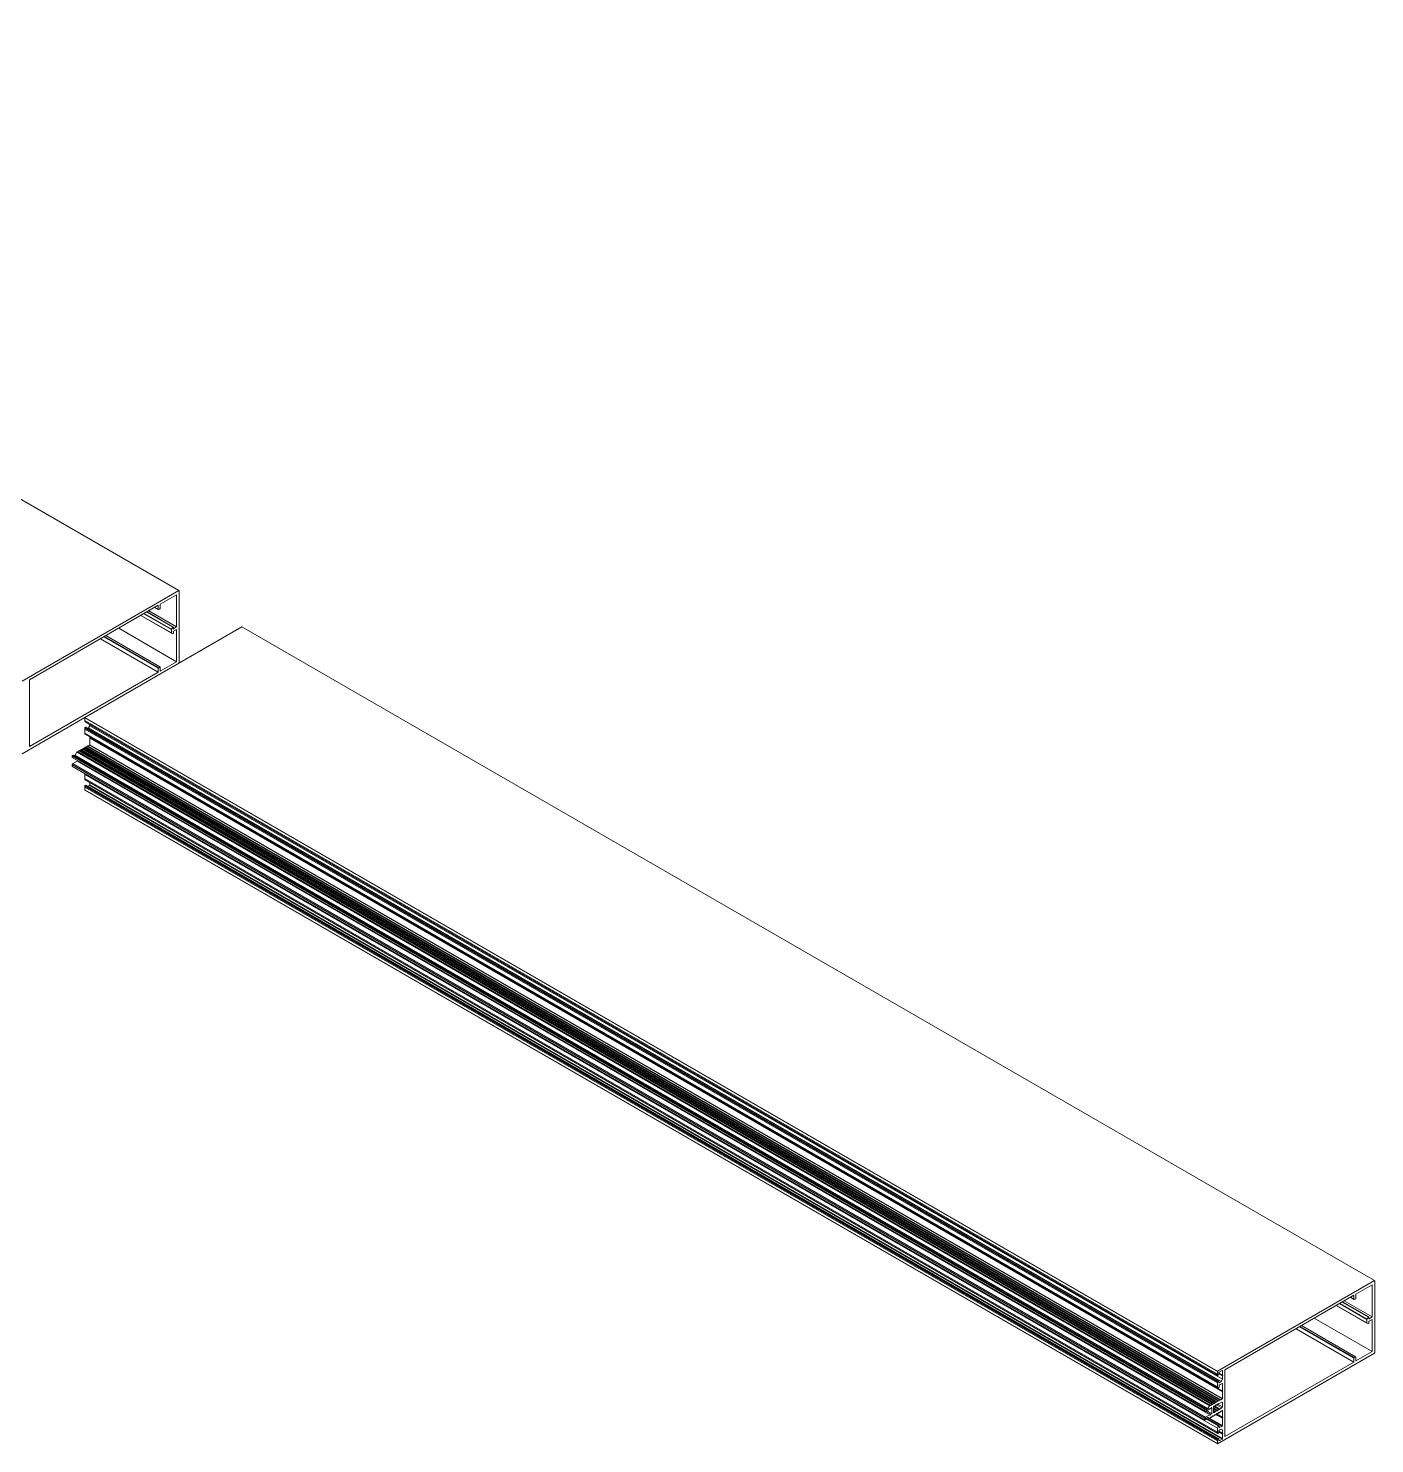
# Model space of a CAD drawing. Header units: millimetres. Extents: x 39 to 459, y 26 to 647.
# Drawn here: x 153.13 to 164.48, y 201.15 to 213.08 of the extents above; entities that cross this region are included whole.
import ezdxf

# ---------------------------------------------------------------- set-up
doc = ezdxf.new("R2010")
doc.units = ezdxf.units.MM
doc.layers.add('ANTET', color=7, linetype='Continuous')

# ---------------------------------------------------------------- blocks, each defined once
blk = doc.blocks.new('Kayıt Montajı')
at = {"color": 7, "linetype": 'Continuous', "lineweight": 15}
for p, q in [((11289.968, 2090.564), (11280.422, 2096.075)), ((11289.97, 2090.564), (11280.424, 2096.075)), ((11289.968, 2090.564), (11288.647, 2089.801)), ((11289.97, 2089.955), (11289.97, 2090.563)), ((11289.795, 2090.44), (11288.708, 2089.812)), ((11289.765, 2090.422), (11289.796, 2090.404)), ((11289.795, 2090.406), (11289.795, 2090.44)), ((11289.949, 2090.529), (11289.811, 2090.449)), ((11289.811, 2090.449), (11289.811, 2090.415)), ((11289.949, 2090.258), (11289.949, 2090.529)), ((11289.647, 2090.354), (11289.905, 2090.205)), ((11289.921, 2090.257), (11289.7, 2090.385)), ((11289.949, 2090.258), (11289.715, 2090.393)), ((11289.809, 2090.411), (11289.798, 2090.404)), ((11290.499, 2090.258), (11289.177, 2089.495)), ((11289.811, 2089.921), (11289.354, 2090.185)), ((11289.949, 2089.965), (11289.461, 2090.247)), ((11289.905, 2090.207), (11289.905, 2090.236)), ((11289.906, 2090.238), (11289.918, 2090.256)), ((11289.918, 2090.203), (11289.906, 2090.205)), ((11289.922, 2090.255), (11289.921, 2090.243)), ((11289.921, 2090.219), (11289.922, 2090.207)), ((11289.923, 2090.242), (11289.949, 2090.258)), ((11289.949, 2090.236), (11289.923, 2090.222)), ((11289.949, 2089.965), (11289.949, 2090.236)), ((11300.045, 2084.747), (11290.499, 2090.258)), ((11300.046, 2084.747), (11290.5, 2090.258)), ((11289.795, 2089.877), (11289.307, 2090.158)), ((11289.811, 2089.886), (11289.949, 2089.965)), ((11288.708, 2089.249), (11289.795, 2089.877)), ((11289.795, 2089.877), (11289.795, 2089.911)), ((11289.798, 2089.914), (11289.809, 2089.921)), ((11289.811, 2089.92), (11289.811, 2089.886)), ((11288.708, 2089.812), (11288.708, 2089.249)), ((11288.647, 2089.189), (11289.176, 2089.495)), ((11298.721, 2083.981), (11289.175, 2089.491)), ((11289.175, 2089.491), (11289.175, 2089.469)), ((11298.721, 2083.959), (11289.175, 2089.469)), ((11298.721, 2083.958), (11289.175, 2089.469)), ((11289.175, 2089.469), (11289.175, 2089.469)), ((11289.175, 2089.469), (11289.176, 2089.461)), ((11298.723, 2083.984), (11289.177, 2089.495)), ((11289.176, 2089.405), (11289.175, 2089.396)), ((11298.721, 2083.885), (11289.175, 2089.396)), ((11298.721, 2083.885), (11289.175, 2089.396)), ((11289.175, 2089.396), (11289.175, 2089.396)), ((11289.175, 2089.396), (11289.175, 2089.362)), ((11298.721, 2083.851), (11289.175, 2089.362)), ((11298.722, 2083.95), (11289.176, 2089.461)), ((11289.176, 2089.459), (11298.722, 2083.948)), ((11298.722, 2083.894), (11289.176, 2089.405)), ((11289.178, 2089.355), (11298.724, 2083.844)), ((11289.186, 2089.414), (11289.179, 2089.41)), ((11298.725, 2083.9), (11289.179, 2089.41)), ((11298.731, 2083.904), (11289.186, 2089.414)), ((11298.733, 2083.904), (11289.187, 2089.414)), ((11289.207, 2089.407), (11289.203, 2089.405)), ((11289.217, 2089.425), (11289.207, 2089.407)), ((11298.753, 2083.896), (11289.207, 2089.407)), ((11289.217, 2089.436), (11289.217, 2089.425)), ((11298.763, 2083.915), (11289.217, 2089.425)), ((11298.692, 2083.715), (11289.146, 2089.225)), ((11289.159, 2089.233), (11289.155, 2089.226)), ((11298.701, 2083.715), (11289.155, 2089.226)), ((11298.705, 2083.722), (11289.159, 2089.233)), ((11298.709, 2083.724), (11289.163, 2089.235)), ((11289.176, 2089.242), (11289.172, 2089.235)), ((11298.718, 2083.725), (11289.172, 2089.235)), ((11298.722, 2083.732), (11289.176, 2089.242)), ((11298.726, 2083.734), (11289.18, 2089.245)), ((11289.193, 2089.252), (11289.189, 2089.245)), ((11298.735, 2083.734), (11289.189, 2089.245)), ((11298.739, 2083.741), (11289.193, 2089.252)), ((11298.743, 2083.744), (11289.197, 2089.255)), ((11289.215, 2089.26), (11289.203, 2089.253)), ((11298.749, 2083.742), (11289.203, 2089.253)), ((11298.761, 2083.749), (11289.215, 2089.26)), ((11289.217, 2089.332), (11289.217, 2089.326)), ((11298.763, 2083.815), (11289.217, 2089.326)), ((11289.217, 2089.326), (11289.221, 2089.324)), ((11289.221, 2089.324), (11289.217, 2089.319)), ((11298.763, 2083.808), (11289.217, 2089.319)), ((11289.217, 2089.319), (11289.217, 2089.264)), ((11298.763, 2083.753), (11289.217, 2089.264)), ((11298.766, 2083.814), (11289.221, 2089.324)), ((11298.615, 2083.659), (11289.069, 2089.169)), ((11289.069, 2089.169), (11289.069, 2089.158)), ((11298.615, 2083.648), (11289.069, 2089.158)), ((11298.615, 2083.646), (11289.069, 2089.157)), ((11289.069, 2089.157), (11289.074, 2089.154)), ((11289.074, 2089.104), (11289.069, 2089.097)), ((11289.077, 2089.177), (11289.071, 2089.173)), ((11298.617, 2083.662), (11289.071, 2089.173)), ((11298.62, 2083.644), (11289.074, 2089.154)), ((11298.62, 2083.593), (11289.074, 2089.104)), ((11289.112, 2089.127), (11289.075, 2089.106)), ((11298.621, 2083.595), (11289.075, 2089.106)), ((11298.623, 2083.666), (11289.077, 2089.177)), ((11298.625, 2083.666), (11289.079, 2089.177)), ((11289.092, 2089.177), (11289.086, 2089.173)), ((11298.638, 2083.666), (11289.092, 2089.177)), ((11289.108, 2089.203), (11289.094, 2089.178)), ((11298.64, 2083.668), (11289.094, 2089.178)), ((11298.654, 2083.692), (11289.108, 2089.203)), ((11298.658, 2083.616), (11289.112, 2089.127)), ((11298.658, 2083.695), (11289.113, 2089.206)), ((11289.118, 2089.129), (11289.116, 2089.125)), ((11289.125, 2089.213), (11289.121, 2089.206)), ((11298.667, 2083.695), (11289.121, 2089.206)), ((11298.671, 2083.702), (11289.125, 2089.213)), ((11298.675, 2083.705), (11289.13, 2089.216)), ((11289.142, 2089.223), (11289.138, 2089.216)), ((11298.684, 2083.705), (11289.138, 2089.216)), ((11298.688, 2083.712), (11289.142, 2089.223)), ((11298.615, 2083.586), (11289.069, 2089.097)), ((11298.615, 2083.584), (11289.069, 2089.095)), ((11289.069, 2089.095), (11289.069, 2089.084)), ((11298.615, 2083.573), (11289.069, 2089.084)), ((11289.069, 2089.082), (11298.615, 2083.571)), ((11298.721, 2083.503), (11289.175, 2089.014)), ((11289.175, 2089.014), (11289.175, 2088.979)), ((11298.721, 2083.469), (11289.175, 2088.979)), ((11298.721, 2083.469), (11289.175, 2088.979)), ((11289.175, 2088.979), (11289.175, 2088.979)), ((11289.175, 2088.979), (11289.176, 2088.971)), ((11289.176, 2088.915), (11289.175, 2088.906)), ((11298.721, 2083.395), (11289.175, 2088.906)), ((11298.721, 2083.395), (11289.175, 2088.906)), ((11289.175, 2088.906), (11289.175, 2088.906)), ((11289.175, 2088.906), (11289.175, 2088.884)), ((11298.721, 2083.373), (11289.175, 2088.884)), ((11298.722, 2083.46), (11289.176, 2088.971)), ((11289.176, 2088.969), (11298.722, 2083.458)), ((11298.722, 2083.405), (11289.176, 2088.915)), ((11289.176, 2088.883), (11298.721, 2083.372)), ((11289.186, 2088.924), (11289.179, 2088.92)), ((11298.725, 2083.41), (11289.179, 2088.92)), ((11298.731, 2083.414), (11289.186, 2088.924)), ((11298.733, 2083.414), (11289.187, 2088.925)), ((11289.215, 2088.922), (11289.203, 2088.915)), ((11298.761, 2083.411), (11289.215, 2088.922)), ((11289.217, 2088.946), (11289.217, 2088.926)), ((11298.763, 2083.415), (11289.217, 2088.926)), ((11300.045, 2084.747), (11298.723, 2083.984)), ((11300.025, 2084.712), (11299.888, 2084.632)), ((11300.025, 2084.441), (11300.025, 2084.712)), ((11300.047, 2084.139), (11300.047, 2084.746)), ((11299.872, 2084.623), (11298.784, 2083.995)), ((11300.025, 2084.441), (11299.791, 2084.576)), ((11299.841, 2084.605), (11299.872, 2084.587)), ((11299.872, 2084.589), (11299.872, 2084.623)), ((11299.885, 2084.594), (11299.874, 2084.587)), ((11299.888, 2084.632), (11299.888, 2084.598)), ((11299.723, 2084.537), (11299.982, 2084.388)), ((11299.997, 2084.44), (11299.776, 2084.568)), ((11299.872, 2084.06), (11299.384, 2084.341)), ((11299.887, 2084.104), (11299.43, 2084.368)), ((11300.025, 2084.148), (11299.537, 2084.43)), ((11299.981, 2084.39), (11299.981, 2084.419)), ((11299.982, 2084.422), (11299.995, 2084.439)), ((11299.995, 2084.386), (11299.982, 2084.388)), ((11299.998, 2084.439), (11299.998, 2084.426)), ((11299.998, 2084.402), (11299.998, 2084.39)), ((11300, 2084.425), (11300.025, 2084.441)), ((11300.025, 2084.419), (11300, 2084.405)), ((11300.025, 2084.148), (11300.025, 2084.419)), ((11298.723, 2083.372), (11300.045, 2084.135)), ((11299.872, 2084.06), (11299.872, 2084.094)), ((11299.874, 2084.098), (11299.885, 2084.104)), ((11299.888, 2084.069), (11300.025, 2084.148)), ((11299.888, 2084.103), (11299.888, 2084.069)), ((11298.721, 2083.981), (11298.721, 2083.959)), ((11298.736, 2083.975), (11298.761, 2083.989)), ((11298.763, 2083.988), (11298.763, 2083.95)), ((11298.784, 2083.432), (11299.872, 2084.06)), ((11298.784, 2083.995), (11298.784, 2083.432)), ((11298.721, 2083.959), (11298.721, 2083.958)), ((11298.721, 2083.958), (11298.722, 2083.95)), ((11298.722, 2083.894), (11298.721, 2083.885)), ((11298.721, 2083.885), (11298.721, 2083.851)), ((11298.721, 2083.885), (11298.721, 2083.885)), ((11298.725, 2083.949), (11298.731, 2083.953)), ((11298.731, 2083.904), (11298.725, 2083.9)), ((11298.734, 2083.956), (11298.734, 2083.971)), ((11298.763, 2083.95), (11298.734, 2083.967)), ((11298.766, 2083.948), (11298.734, 2083.967)), ((11298.763, 2083.943), (11298.734, 2083.96)), ((11298.734, 2083.888), (11298.734, 2083.902)), ((11298.753, 2083.896), (11298.736, 2083.886)), ((11298.737, 2083.85), (11298.737, 2083.864)), ((11298.739, 2083.867), (11298.761, 2083.88)), ((11298.763, 2083.915), (11298.753, 2083.896)), ((11298.763, 2083.95), (11298.766, 2083.948)), ((11298.766, 2083.948), (11298.763, 2083.943)), ((11298.763, 2083.943), (11298.763, 2083.915)), ((11298.763, 2083.879), (11298.763, 2083.815)), ((11298.73, 2083.732), (11298.726, 2083.734)), ((11298.731, 2083.845), (11298.735, 2083.847)), ((11298.739, 2083.741), (11298.735, 2083.734)), ((11298.747, 2083.742), (11298.743, 2083.744)), ((11298.761, 2083.749), (11298.749, 2083.742)), ((11298.763, 2083.815), (11298.766, 2083.814)), ((11298.766, 2083.814), (11298.763, 2083.808)), ((11298.763, 2083.808), (11298.763, 2083.753)), ((11298.615, 2083.659), (11298.615, 2083.648)), ((11298.615, 2083.646), (11298.62, 2083.644)), ((11298.623, 2083.666), (11298.617, 2083.662)), ((11298.621, 2083.644), (11298.649, 2083.66)), ((11298.658, 2083.616), (11298.621, 2083.595)), ((11298.665, 2083.62), (11298.622, 2083.645)), ((11298.625, 2083.661), (11298.625, 2083.665)), ((11298.638, 2083.666), (11298.628, 2083.66)), ((11298.674, 2083.626), (11298.632, 2083.65)), ((11298.654, 2083.692), (11298.64, 2083.668)), ((11298.649, 2083.66), (11298.652, 2083.668)), ((11298.655, 2083.664), (11298.651, 2083.666)), ((11298.652, 2083.668), (11298.655, 2083.664)), ((11298.655, 2083.664), (11298.668, 2083.671)), ((11298.662, 2083.693), (11298.658, 2083.695)), ((11298.661, 2083.612), (11298.658, 2083.616)), ((11298.665, 2083.62), (11298.661, 2083.612)), ((11298.674, 2083.626), (11298.665, 2083.62)), ((11298.671, 2083.702), (11298.667, 2083.695)), ((11298.668, 2083.671), (11298.671, 2083.679)), ((11298.674, 2083.675), (11298.67, 2083.677)), ((11298.671, 2083.679), (11298.674, 2083.675)), ((11298.674, 2083.675), (11298.674, 2083.626)), ((11298.679, 2083.702), (11298.675, 2083.705)), ((11298.688, 2083.712), (11298.684, 2083.705)), ((11298.69, 2083.69), (11298.687, 2083.682)), ((11298.687, 2083.682), (11298.687, 2083.633)), ((11298.722, 2083.653), (11298.687, 2083.674)), ((11298.715, 2083.649), (11298.687, 2083.666)), ((11298.703, 2083.642), (11298.687, 2083.652)), ((11298.696, 2083.638), (11298.687, 2083.644)), ((11298.687, 2083.633), (11298.696, 2083.638)), ((11298.693, 2083.686), (11298.689, 2083.688)), ((11298.734, 2083.66), (11298.689, 2083.687)), ((11298.693, 2083.686), (11298.69, 2083.69)), ((11298.696, 2083.712), (11298.692, 2083.715)), ((11298.706, 2083.693), (11298.693, 2083.686)), ((11298.696, 2083.638), (11298.7, 2083.634)), ((11298.741, 2083.664), (11298.699, 2083.689)), ((11298.7, 2083.634), (11298.703, 2083.642)), ((11298.705, 2083.722), (11298.701, 2083.715)), ((11298.701, 2083.616), (11298.705, 2083.614)), ((11298.705, 2083.614), (11298.701, 2083.616)), ((11298.703, 2083.642), (11298.715, 2083.649)), ((11298.709, 2083.701), (11298.706, 2083.693)), ((11298.713, 2083.697), (11298.708, 2083.699)), ((11298.713, 2083.722), (11298.709, 2083.724)), ((11298.713, 2083.697), (11298.709, 2083.701)), ((11298.709, 2083.616), (11298.713, 2083.623)), ((11298.763, 2083.588), (11298.71, 2083.618)), ((11298.725, 2083.704), (11298.713, 2083.697)), ((11298.763, 2083.595), (11298.714, 2083.624)), ((11298.766, 2083.593), (11298.714, 2083.624)), ((11298.715, 2083.649), (11298.719, 2083.645)), ((11298.722, 2083.732), (11298.718, 2083.725)), ((11298.718, 2083.626), (11298.722, 2083.623)), ((11298.722, 2083.623), (11298.718, 2083.626)), ((11298.719, 2083.645), (11298.722, 2083.653)), ((11298.722, 2083.653), (11298.734, 2083.66)), ((11298.728, 2083.712), (11298.725, 2083.704)), ((11298.726, 2083.626), (11298.73, 2083.633)), ((11298.732, 2083.708), (11298.728, 2083.712)), ((11298.732, 2083.708), (11298.728, 2083.71)), ((11298.758, 2083.723), (11298.732, 2083.708)), ((11298.734, 2083.66), (11298.738, 2083.656)), ((11298.735, 2083.636), (11298.739, 2083.633)), ((11298.739, 2083.633), (11298.735, 2083.636)), ((11298.738, 2083.656), (11298.741, 2083.664)), ((11298.741, 2083.664), (11298.758, 2083.674)), ((11298.743, 2083.636), (11298.747, 2083.642)), ((11298.749, 2083.644), (11298.761, 2083.651)), ((11298.763, 2083.683), (11298.763, 2083.72)), ((11298.763, 2083.65), (11298.763, 2083.595)), ((11298.62, 2083.593), (11298.615, 2083.586)), ((11298.615, 2083.584), (11298.615, 2083.573)), ((11298.617, 2083.572), (11298.623, 2083.575)), ((11298.625, 2083.579), (11298.625, 2083.583)), ((11298.736, 2083.523), (11298.627, 2083.586)), ((11298.628, 2083.586), (11298.638, 2083.592)), ((11298.64, 2083.593), (11298.654, 2083.584)), ((11298.654, 2083.584), (11298.64, 2083.593)), ((11298.658, 2083.587), (11298.662, 2083.594)), ((11298.667, 2083.596), (11298.671, 2083.594)), ((11298.671, 2083.594), (11298.667, 2083.596)), ((11298.675, 2083.597), (11298.679, 2083.604)), ((11298.684, 2083.606), (11298.688, 2083.604)), ((11298.688, 2083.604), (11298.684, 2083.606)), ((11298.692, 2083.606), (11298.696, 2083.613)), ((11298.721, 2083.503), (11298.721, 2083.469)), ((11298.735, 2083.523), (11298.731, 2083.521)), ((11298.737, 2083.509), (11298.737, 2083.522)), ((11298.761, 2083.52), (11298.739, 2083.507)), ((11298.763, 2083.595), (11298.766, 2083.593)), ((11298.766, 2083.593), (11298.763, 2083.588)), ((11298.763, 2083.588), (11298.763, 2083.524)), ((11298.721, 2083.469), (11298.722, 2083.46)), ((11298.721, 2083.469), (11298.721, 2083.469)), ((11298.722, 2083.405), (11298.721, 2083.395)), ((11298.721, 2083.395), (11298.721, 2083.373)), ((11298.721, 2083.395), (11298.721, 2083.395)), ((11298.725, 2083.459), (11298.731, 2083.463)), ((11298.731, 2083.414), (11298.725, 2083.41)), ((11298.734, 2083.466), (11298.734, 2083.481)), ((11298.763, 2083.46), (11298.734, 2083.477)), ((11298.766, 2083.458), (11298.734, 2083.477)), ((11298.763, 2083.453), (11298.734, 2083.47)), ((11298.734, 2083.398), (11298.734, 2083.412)), ((11298.736, 2083.485), (11298.753, 2083.494)), ((11298.761, 2083.411), (11298.736, 2083.396)), ((11298.753, 2083.494), (11298.763, 2083.488)), ((11298.763, 2083.488), (11298.753, 2083.494)), ((11298.763, 2083.488), (11298.763, 2083.46)), ((11298.763, 2083.46), (11298.766, 2083.458)), ((11298.766, 2083.458), (11298.763, 2083.453)), ((11298.763, 2083.453), (11298.763, 2083.415))]:
    blk.add_line(p, q, dxfattribs=at)
at = {"color": 8, "linetype": 'Continuous', "lineweight": 15}
for p, q in [((11289.795, 2090.406), (11289.766, 2090.423)), ((11289.905, 2090.207), (11289.648, 2090.355)), ((11289.905, 2090.236), (11289.673, 2090.369)), ((11289.906, 2090.238), (11289.676, 2090.371)), ((11289.918, 2090.256), (11289.697, 2090.383)), ((11289.798, 2089.914), (11289.341, 2090.178)), ((11289.809, 2089.921), (11289.353, 2090.185)), ((11289.923, 2090.242), (11289.921, 2090.243)), ((11289.795, 2089.911), (11289.337, 2090.175)), ((11299.872, 2084.589), (11299.842, 2084.606)), ((11299.981, 2084.39), (11299.724, 2084.538)), ((11299.981, 2084.419), (11299.75, 2084.553)), ((11299.982, 2084.422), (11299.752, 2084.554)), ((11299.995, 2084.439), (11299.774, 2084.566)), ((11299.872, 2084.094), (11299.413, 2084.358)), ((11299.874, 2084.098), (11299.418, 2084.361)), ((11299.885, 2084.104), (11299.429, 2084.368)), ((11300, 2084.425), (11299.998, 2084.426)), ((11298.763, 2083.988), (11298.761, 2083.989)), ((11298.736, 2083.886), (11298.734, 2083.888)), ((11298.763, 2083.879), (11298.761, 2083.88)), ((11298.628, 2083.66), (11298.625, 2083.661)), ((11298.758, 2083.674), (11298.716, 2083.698)), ((11298.763, 2083.683), (11298.725, 2083.705)), ((11298.763, 2083.72), (11298.758, 2083.723)), ((11298.763, 2083.65), (11298.761, 2083.651)), ((11298.731, 2083.521), (11298.625, 2083.583)), ((11298.735, 2083.523), (11298.627, 2083.586)), ((11298.761, 2083.52), (11298.637, 2083.592)), ((11298.763, 2083.524), (11298.657, 2083.585)), ((11298.739, 2083.507), (11298.737, 2083.509)), ((11298.736, 2083.396), (11298.734, 2083.398))]:
    blk.add_line(p, q, dxfattribs=at)
at = {"color": 7, "linetype": 'Continuous', "lineweight": 15, "flags": 128}
for points in [[(11289.918, 2090.256), (11289.919, 2090.256), (11289.919, 2090.257), (11289.92, 2090.257), (11289.921, 2090.257), (11289.921, 2090.257), (11289.921, 2090.257), (11289.922, 2090.256), (11289.922, 2090.255)], [(11289.175, 2089.362), (11289.175, 2089.359), (11289.176, 2089.357), (11289.177, 2089.356), (11289.178, 2089.355), (11289.178, 2089.355)], [(11289.146, 2089.225), (11289.146, 2089.226), (11289.145, 2089.226), (11289.145, 2089.225), (11289.144, 2089.225), (11289.144, 2089.225), (11289.143, 2089.224), (11289.142, 2089.223), (11289.142, 2089.223)], [(11289.155, 2089.226), (11289.154, 2089.225), (11289.154, 2089.224), (11289.153, 2089.224), (11289.153, 2089.223), (11289.152, 2089.223), (11289.151, 2089.223), (11289.151, 2089.223), (11289.15, 2089.223)], [(11289.163, 2089.235), (11289.163, 2089.235), (11289.162, 2089.235), (11289.162, 2089.235), (11289.161, 2089.235), (11289.161, 2089.234), (11289.16, 2089.234), (11289.159, 2089.233), (11289.159, 2089.233)], [(11289.172, 2089.235), (11289.171, 2089.235), (11289.171, 2089.234), (11289.17, 2089.233), (11289.17, 2089.233), (11289.169, 2089.233), (11289.168, 2089.233), (11289.168, 2089.233), (11289.167, 2089.233)], [(11289.18, 2089.245), (11289.18, 2089.245), (11289.179, 2089.245), (11289.179, 2089.245), (11289.178, 2089.245), (11289.178, 2089.244), (11289.177, 2089.244), (11289.176, 2089.243), (11289.176, 2089.242)], [(11289.189, 2089.245), (11289.188, 2089.244), (11289.188, 2089.244), (11289.187, 2089.243), (11289.187, 2089.243), (11289.186, 2089.243), (11289.185, 2089.242), (11289.185, 2089.242), (11289.184, 2089.243)], [(11289.197, 2089.255), (11289.197, 2089.255), (11289.196, 2089.255), (11289.196, 2089.255), (11289.195, 2089.255), (11289.195, 2089.254), (11289.194, 2089.254), (11289.193, 2089.253), (11289.193, 2089.252)], [(11289.113, 2089.206), (11289.112, 2089.206), (11289.111, 2089.206), (11289.111, 2089.206), (11289.11, 2089.206), (11289.11, 2089.205), (11289.109, 2089.205), (11289.109, 2089.204), (11289.108, 2089.203)], [(11289.121, 2089.206), (11289.121, 2089.205), (11289.12, 2089.205), (11289.119, 2089.204), (11289.119, 2089.204), (11289.118, 2089.203), (11289.118, 2089.203), (11289.117, 2089.203), (11289.117, 2089.203)], [(11289.13, 2089.216), (11289.129, 2089.216), (11289.128, 2089.216), (11289.128, 2089.216), (11289.127, 2089.215), (11289.127, 2089.215), (11289.126, 2089.214), (11289.125, 2089.214), (11289.125, 2089.213)], [(11289.138, 2089.216), (11289.138, 2089.215), (11289.137, 2089.214), (11289.136, 2089.214), (11289.136, 2089.213), (11289.135, 2089.213), (11289.135, 2089.213), (11289.134, 2089.213), (11289.133, 2089.213)], [(11289.069, 2089.084), (11289.069, 2089.083), (11289.069, 2089.083), (11289.069, 2089.082), (11289.069, 2089.082), (11289.069, 2089.082)], [(11289.175, 2088.884), (11289.175, 2088.883), (11289.175, 2088.883), (11289.175, 2088.883), (11289.176, 2088.883), (11289.176, 2088.883)], [(11299.995, 2084.439), (11299.995, 2084.439), (11299.996, 2084.44), (11299.996, 2084.44), (11299.997, 2084.44), (11299.997, 2084.44), (11299.998, 2084.44), (11299.998, 2084.439), (11299.998, 2084.439)], [(11298.722, 2083.95), (11298.722, 2083.95), (11298.722, 2083.949), (11298.722, 2083.949), (11298.723, 2083.948), (11298.723, 2083.948), (11298.724, 2083.948), (11298.724, 2083.948), (11298.725, 2083.949)], [(11298.726, 2083.734), (11298.726, 2083.734), (11298.725, 2083.734), (11298.725, 2083.734), (11298.724, 2083.734), (11298.723, 2083.734), (11298.723, 2083.733), (11298.722, 2083.732), (11298.722, 2083.732)], [(11298.735, 2083.734), (11298.734, 2083.734), (11298.734, 2083.733), (11298.733, 2083.733), (11298.733, 2083.732), (11298.732, 2083.732), (11298.731, 2083.732), (11298.731, 2083.732), (11298.73, 2083.732)], [(11298.743, 2083.744), (11298.743, 2083.744), (11298.742, 2083.744), (11298.742, 2083.744), (11298.741, 2083.744), (11298.74, 2083.743), (11298.74, 2083.743), (11298.739, 2083.742), (11298.739, 2083.741)], [(11298.658, 2083.695), (11298.658, 2083.695), (11298.657, 2083.695), (11298.657, 2083.695), (11298.656, 2083.695), (11298.656, 2083.694), (11298.655, 2083.694), (11298.654, 2083.693), (11298.654, 2083.692)], [(11298.667, 2083.695), (11298.666, 2083.695), (11298.666, 2083.694), (11298.665, 2083.693), (11298.665, 2083.693), (11298.664, 2083.693), (11298.663, 2083.692), (11298.663, 2083.693), (11298.662, 2083.693)], [(11298.675, 2083.705), (11298.675, 2083.705), (11298.674, 2083.705), (11298.674, 2083.705), (11298.673, 2083.705), (11298.673, 2083.704), (11298.672, 2083.704), (11298.671, 2083.703), (11298.671, 2083.702)], [(11298.684, 2083.705), (11298.683, 2083.704), (11298.683, 2083.704), (11298.682, 2083.703), (11298.682, 2083.703), (11298.681, 2083.702), (11298.68, 2083.702), (11298.68, 2083.702), (11298.679, 2083.702)], [(11298.692, 2083.715), (11298.692, 2083.715), (11298.691, 2083.715), (11298.691, 2083.715), (11298.69, 2083.714), (11298.69, 2083.714), (11298.689, 2083.713), (11298.688, 2083.713), (11298.688, 2083.712)], [(11298.701, 2083.715), (11298.7, 2083.714), (11298.7, 2083.713), (11298.699, 2083.713), (11298.699, 2083.712), (11298.698, 2083.712), (11298.697, 2083.712), (11298.697, 2083.712), (11298.696, 2083.712)], [(11298.696, 2083.613), (11298.697, 2083.614), (11298.697, 2083.615), (11298.698, 2083.615), (11298.699, 2083.616), (11298.699, 2083.616), (11298.7, 2083.616), (11298.7, 2083.616), (11298.701, 2083.616)], [(11298.709, 2083.724), (11298.709, 2083.725), (11298.708, 2083.725), (11298.708, 2083.724), (11298.707, 2083.724), (11298.707, 2083.724), (11298.706, 2083.723), (11298.705, 2083.723), (11298.705, 2083.722)], [(11298.705, 2083.614), (11298.705, 2083.614), (11298.706, 2083.613), (11298.707, 2083.614), (11298.707, 2083.614), (11298.708, 2083.614), (11298.708, 2083.615), (11298.709, 2083.616), (11298.709, 2083.616)], [(11298.718, 2083.725), (11298.717, 2083.724), (11298.717, 2083.723), (11298.716, 2083.723), (11298.716, 2083.722), (11298.715, 2083.722), (11298.714, 2083.722), (11298.714, 2083.722), (11298.713, 2083.722)], [(11298.713, 2083.623), (11298.714, 2083.624), (11298.714, 2083.625), (11298.715, 2083.625), (11298.716, 2083.626), (11298.716, 2083.626), (11298.717, 2083.626), (11298.717, 2083.626), (11298.718, 2083.626)], [(11298.722, 2083.623), (11298.722, 2083.623), (11298.723, 2083.623), (11298.723, 2083.623), (11298.724, 2083.624), (11298.725, 2083.624), (11298.725, 2083.625), (11298.726, 2083.625), (11298.726, 2083.626)], [(11298.73, 2083.633), (11298.731, 2083.634), (11298.731, 2083.634), (11298.732, 2083.635), (11298.733, 2083.635), (11298.733, 2083.636), (11298.734, 2083.636), (11298.734, 2083.636), (11298.735, 2083.636)], [(11298.739, 2083.633), (11298.739, 2083.633), (11298.74, 2083.633), (11298.74, 2083.633), (11298.741, 2083.634), (11298.742, 2083.634), (11298.742, 2083.634), (11298.743, 2083.635), (11298.743, 2083.636)], [(11298.654, 2083.584), (11298.654, 2083.584), (11298.655, 2083.584), (11298.656, 2083.584), (11298.656, 2083.585), (11298.657, 2083.585), (11298.657, 2083.586), (11298.658, 2083.586), (11298.658, 2083.587)], [(11298.662, 2083.594), (11298.663, 2083.595), (11298.663, 2083.595), (11298.664, 2083.596), (11298.665, 2083.596), (11298.665, 2083.596), (11298.666, 2083.597), (11298.666, 2083.597), (11298.667, 2083.596)], [(11298.671, 2083.594), (11298.671, 2083.594), (11298.672, 2083.594), (11298.673, 2083.594), (11298.673, 2083.594), (11298.674, 2083.595), (11298.674, 2083.595), (11298.675, 2083.596), (11298.675, 2083.597)], [(11298.679, 2083.604), (11298.68, 2083.604), (11298.68, 2083.605), (11298.681, 2083.606), (11298.682, 2083.606), (11298.682, 2083.606), (11298.683, 2083.606), (11298.683, 2083.606), (11298.684, 2083.606)], [(11298.688, 2083.604), (11298.688, 2083.604), (11298.689, 2083.604), (11298.69, 2083.604), (11298.69, 2083.604), (11298.691, 2083.605), (11298.691, 2083.605), (11298.692, 2083.606), (11298.692, 2083.606)], [(11298.722, 2083.46), (11298.722, 2083.46), (11298.722, 2083.459), (11298.722, 2083.459), (11298.723, 2083.458), (11298.723, 2083.458), (11298.724, 2083.458), (11298.724, 2083.458), (11298.725, 2083.459)]]:
    blk.add_lwpolyline(points, dxfattribs=at)
at = {"color": 7, "linetype": 'Continuous', "lineweight": 15}
for centre, radius, start, end in [((11289.969, 2090.563), 0.00131, 350.6373, 129.2483), ((11289.797, 2090.405), 0.00131, 170.8254, 309.1786), ((11289.807, 2090.415), 0.00461, 302.6201, 357.375), ((11289.909, 2090.236), 0.00455, 142.5624, 177.5198), ((11289.906, 2090.207), 0.00136, 171.6483, 252.3934), ((11289.918, 2090.206), 0.00384, 277.8942, 3.3138), ((11289.923, 2090.243), 0.00133, 168.2339, 311.6838), ((11289.926, 2090.218), 0.00455, 121.2268, 178.797), ((11290.499, 2090.257), 0.00151, 65.6919, 125.5994), ((11289.966, 2089.956), 0.00464, 312.1388, 357.3763), ((11289.8, 2089.911), 0.00461, 122.6187, 177.3764), ((11289.81, 2089.92), 0.00131, 350.8226, 129.1814), ((11289.18, 2089.491), 0.00461, 122.6185, 177.3766), ((11289.178, 2089.461), 0.0021, 179.6742, 235.7332), ((11289.183, 2089.405), 0.00699, 122.8052, 174.3199), ((11289.186, 2089.413), 0.00151, 65.6919, 125.5994), ((11289.202, 2089.254), 0.00152, 247.3918, 305.4542), ((11289.213, 2089.264), 0.00461, 302.6145, 357.3781), ((11289.073, 2089.169), 0.00461, 122.6185, 177.3766), ((11289.07, 2089.158), 0.00151, 174.4284, 234.3238), ((11289.077, 2089.102), 0.00432, 121.9452, 151.1601), ((11289.078, 2089.175), 0.00151, 65.7154, 125.5896), ((11289.09, 2089.18), 0.00433, 301.959, 331.1463), ((11289.073, 2089.094), 0.00433, 148.8584, 178.0091), ((11289.195, 2089.013), 0.0198, 158.5598, 178.7468), ((11289.178, 2088.971), 0.0021, 179.6767, 235.7283), ((11289.183, 2088.915), 0.00699, 122.8021, 174.3231), ((11289.186, 2088.923), 0.00151, 65.7111, 125.5939), ((11289.213, 2088.926), 0.00461, 302.6165, 357.3773), ((11300.045, 2084.746), 0.00131, 350.6373, 129.2483), ((11299.873, 2084.589), 0.00131, 170.8254, 309.1786), ((11299.883, 2084.598), 0.00461, 302.6201, 357.375), ((11299.985, 2084.419), 0.00455, 142.5624, 177.5198), ((11299.982, 2084.39), 0.00136, 171.6483, 252.3934), ((11299.994, 2084.39), 0.00384, 277.8942, 3.3138), ((11299.999, 2084.426), 0.00133, 168.2339, 311.6838), ((11300.002, 2084.402), 0.00455, 121.2268, 178.797), ((11299.876, 2084.094), 0.00461, 122.6187, 177.3764), ((11299.886, 2084.103), 0.00131, 350.8226, 129.1814), ((11300.042, 2084.139), 0.0046, 302.5671, 357.4674), ((11298.725, 2083.98), 0.00461, 122.6185, 177.3766), ((11298.738, 2083.971), 0.0046, 122.5652, 177.4668), ((11298.762, 2083.988), 0.00131, 350.8213, 129.1901), ((11298.728, 2083.894), 0.00699, 122.8052, 174.3199), ((11298.729, 2083.956), 0.00461, 302.6185, 357.3766), ((11298.732, 2083.903), 0.00131, 350.8223, 129.1818), ((11298.735, 2083.887), 0.00131, 170.6363, 309.2567), ((11298.741, 2083.864), 0.00461, 122.6145, 177.3781), ((11298.762, 2083.879), 0.00131, 350.8213, 129.1901), ((11298.727, 2083.85), 0.00655, 170.8121, 309.1934), ((11298.732, 2083.85), 0.00461, 302.6185, 357.3766), ((11298.748, 2083.743), 0.00151, 245.6711, 305.6202), ((11298.759, 2083.753), 0.00461, 302.6145, 357.3781), ((11298.619, 2083.658), 0.00461, 122.6185, 177.3766), ((11298.616, 2083.647), 0.00151, 174.4284, 234.3238), ((11298.62, 2083.645), 0.00151, 245.6459, 305.6453), ((11298.624, 2083.665), 0.00131, 350.8223, 129.1818), ((11298.627, 2083.661), 0.00131, 170.6298, 309.2559), ((11298.636, 2083.67), 0.00433, 301.959, 331.1463), ((11298.751, 2083.64), 0.00433, 121.958, 151.1472), ((11298.76, 2083.72), 0.00328, 350.8226, 129.2051), ((11298.752, 2083.684), 0.0115, 302.6086, 357.3781), ((11298.762, 2083.65), 0.00131, 350.8218, 129.186), ((11298.619, 2083.584), 0.00433, 148.8584, 178.0091), ((11298.616, 2083.573), 0.00131, 170.8218, 309.186), ((11298.623, 2083.591), 0.00432, 121.9452, 151.1601), ((11298.621, 2083.579), 0.00461, 302.6165, 357.3773), ((11298.63, 2083.582), 0.0046, 122.5672, 177.4661), ((11298.639, 2083.591), 0.00151, 65.6876, 125.6037), ((11298.744, 2083.502), 0.0231, 122.6118, 177.3825), ((11298.735, 2083.522), 0.00131, 350.8218, 129.186), ((11298.738, 2083.508), 0.00131, 170.8218, 309.186), ((11298.759, 2083.524), 0.00461, 302.6165, 357.3773), ((11298.728, 2083.404), 0.00699, 122.8021, 174.3231), ((11298.729, 2083.466), 0.00461, 302.6179, 357.3772), ((11298.732, 2083.413), 0.00131, 350.8218, 129.186), ((11298.738, 2083.481), 0.0046, 122.5694, 177.4651), ((11298.735, 2083.397), 0.00131, 170.6368, 309.2525), ((11298.759, 2083.415), 0.00461, 302.6165, 357.3773), ((11298.722, 2083.373), 0.00131, 170.8185, 309.1855)]:
    blk.add_arc(centre, radius, start, end, dxfattribs=at)

msp = doc.modelspace()

# ---------------------------------------------------------------- block references
at = {"layer": 'ANTET', "color": 0}
msp.add_blockref('Kayıt Montajı', (-11135.57, -1882.226), dxfattribs=at)

doc.saveas('drawing.dxf')
